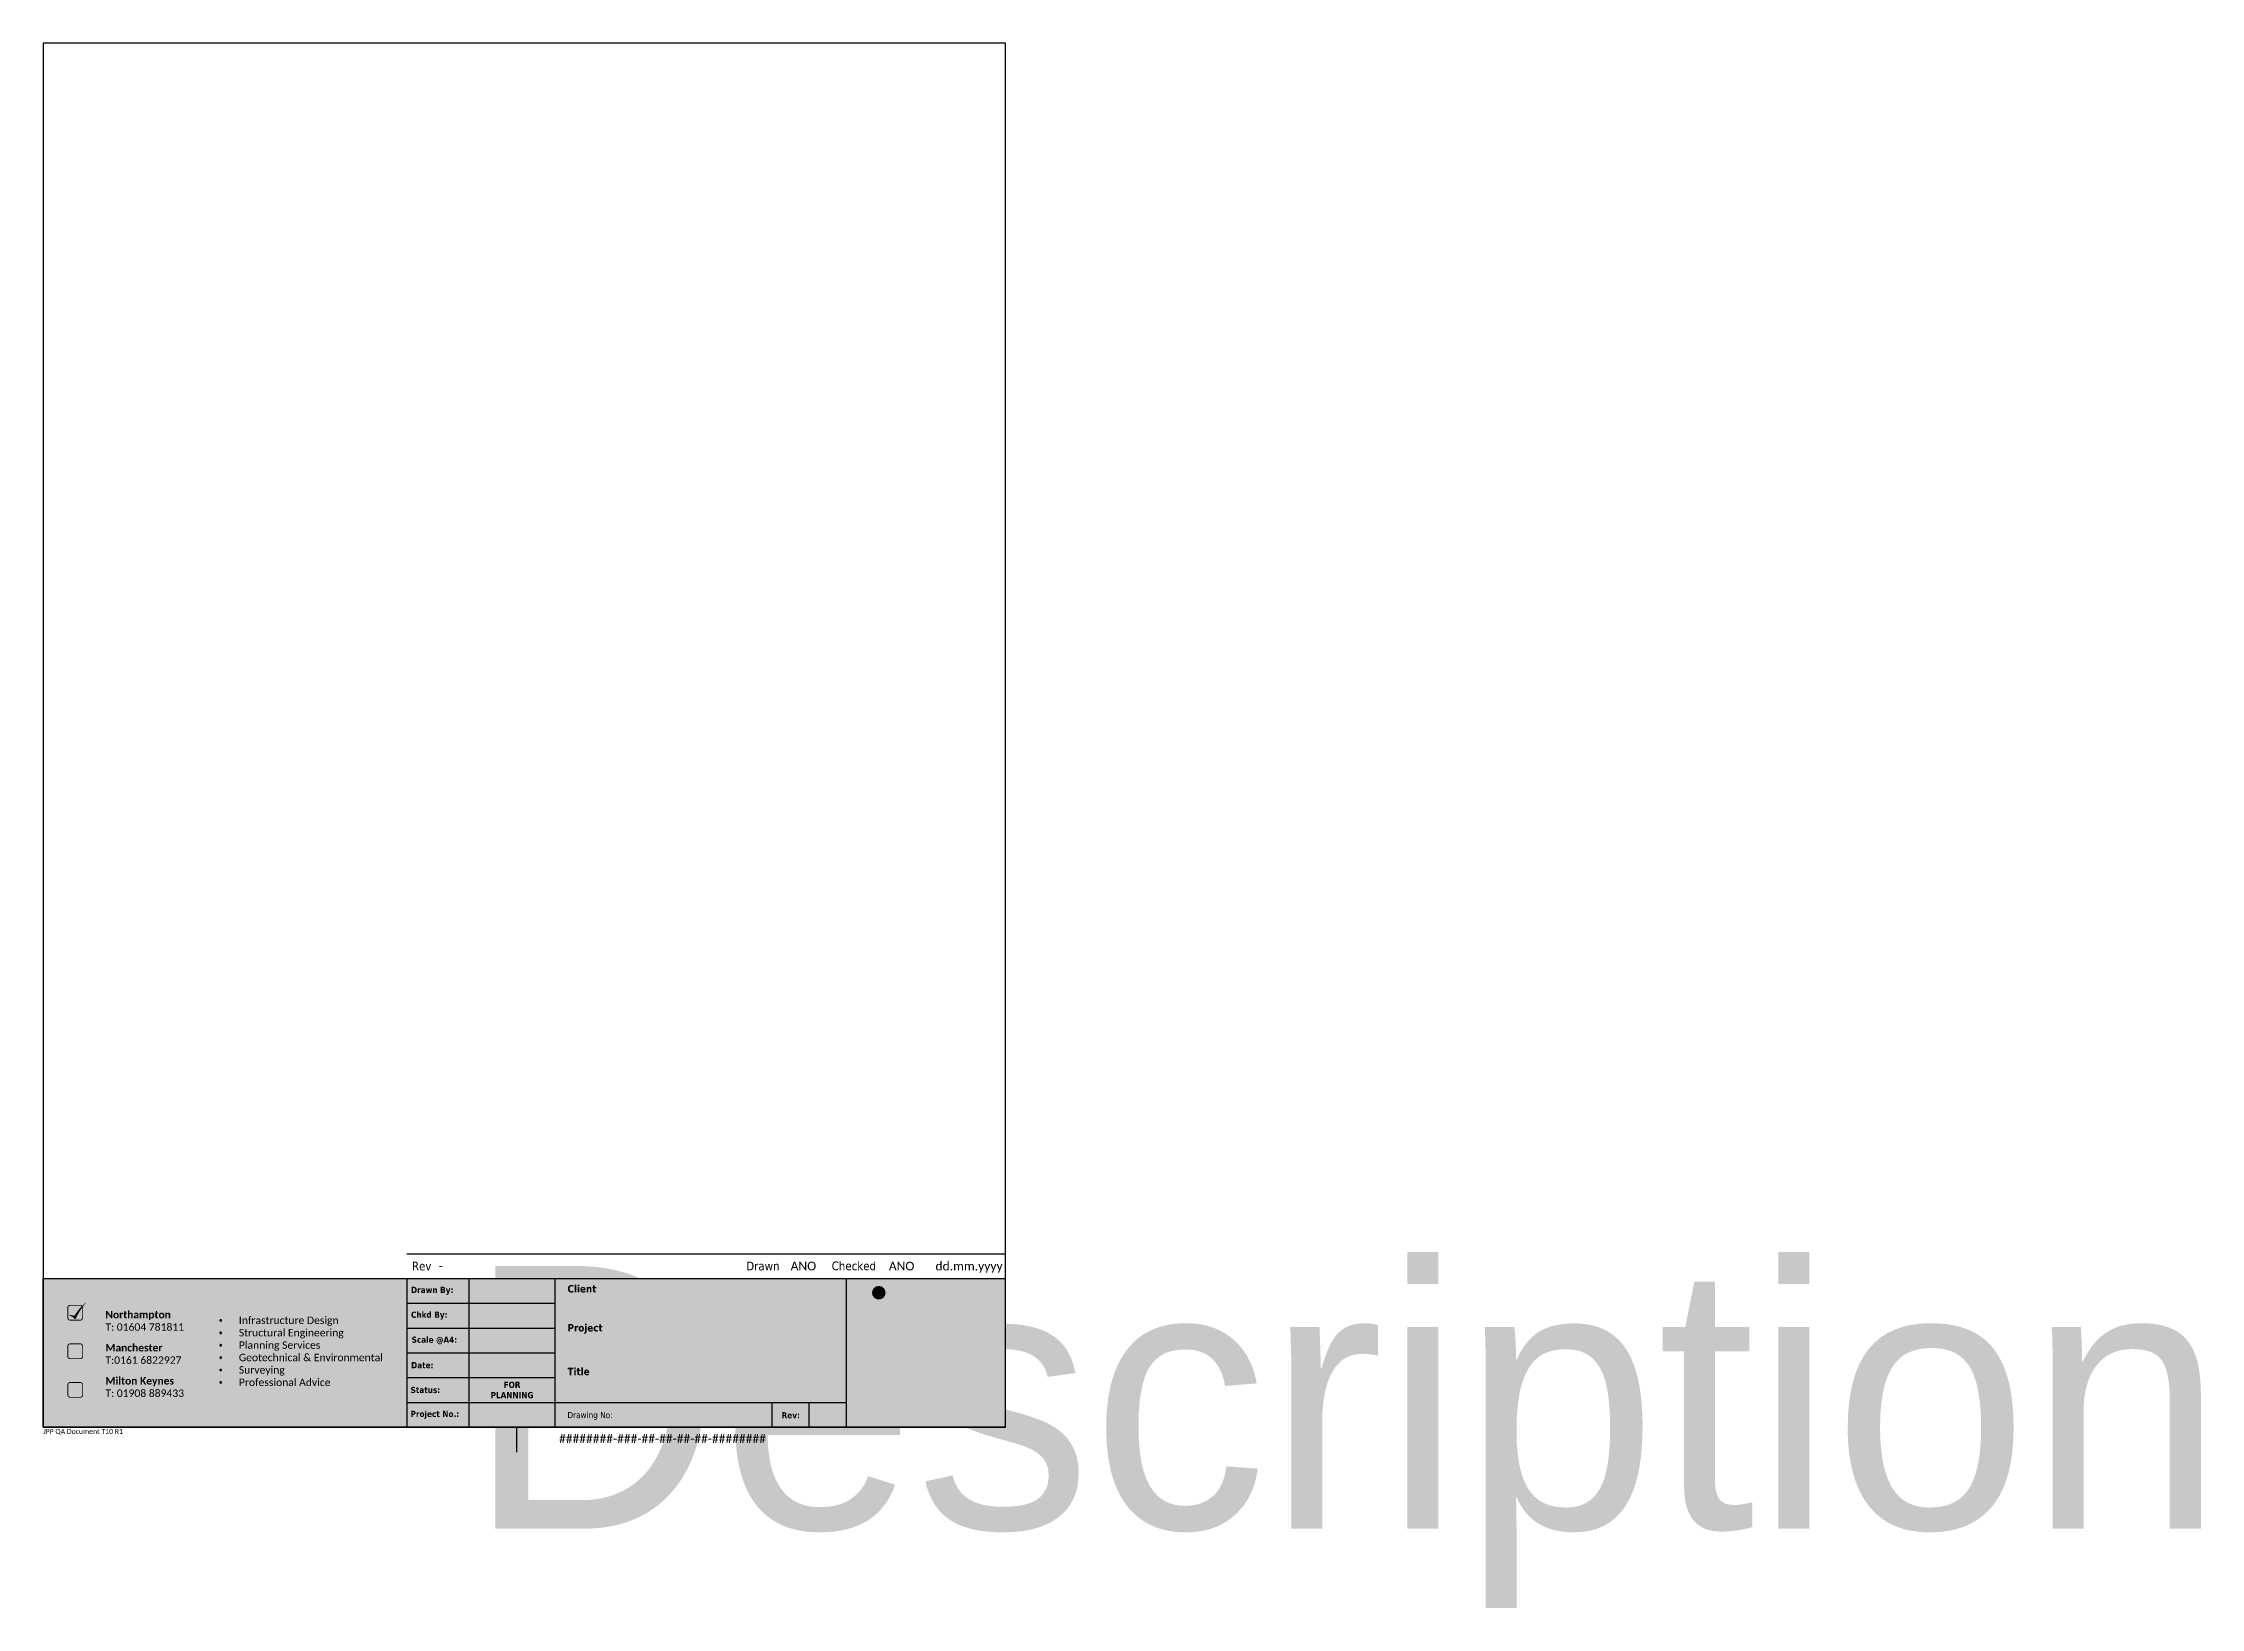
# Paper-space layout 'CIV_A4P' of a CAD drawing. Header units: metres. Extents: x 64 to 499, y -48 to 268.
import ezdxf
from ezdxf.enums import TextEntityAlignment as Align

# ---------------------------------------------------------------- set-up
doc = ezdxf.new("R2018")
doc.units = ezdxf.units.M
doc.layers.get('0').update_dxf_attribs({"linetype": 'CONTINUOUS'})
doc.layers.get('Defpoints').update_dxf_attribs({"linetype": 'CONTINUOUS'})
for name, color, linetype in [('JPP_Mask', 7, 'CONTINUOUS'), ('JPP_Mask Text', 7, 'CONTINUOUS'), ('Margin', 7, 'CONTINUOUS'), ('Spacing Lines', 162, 'CONTINUOUS')]:
    doc.layers.add(name, color=color, linetype=linetype)
doc.styles.get("Standard").update_dxf_attribs({"font": 'calibri.ttf', "height": 2})
doc.styles.add('STANDARD NON ANNOTATIVE', font='calibri.ttf')

# ---------------------------------------------------------------- blocks, each defined once
blk = doc.blocks.new('*U37')
at = {"linetype": 'Continuous'}
h = blk.add_hatch(color=255, dxfattribs=at)
h.dxf.hatch_style = 1
edge = h.paths.add_edge_path()
edge.add_spline(control_points=[(92.08065671607385, 164.6166722199502), (93.64705671607383, 164.4150722199502), (95.21345671607382, 164.2134722199501), (96.77985671607381, 164.0118722199501), (97.62225671607384, 163.4094722199502), (97.37745671607384, 161.3622722199502), (96.53985671607383, 161.0022722199502), (90.75825671607383, 161.2422722199502), (87.26625671607384, 161.3622722199502), (83.04921671607384, 161.3622722199502), (78.71145671607384, 161.3622722199502), (75.10017671607385, 161.2422722199502), (71.72793671607387, 161.0022722199502), (70.88505671607383, 161.3622722199502), (70.64337671607386, 163.4094722199502), (71.48697671607387, 164.0118722199502), (72.33009671607387, 164.1326722199502), (73.17321671607387, 164.2534722199501), (74.01633671607387, 164.3742722199501), (78.47049671607384, 164.9766722199502), (78.59145671607384, 166.1790722199502), (78.59145671607384, 174.8502712199502), (78.59145671607384, 192.112670886617), (78.59145671607384, 209.3750705532836), (78.59145671607384, 226.6374702199503), (78.59145671607384, 231.3342702199502), (78.59145671607384, 231.9342702199502), (75.33921671607386, 234.1062702199502), (74.97889671607386, 234.3470702199501), (74.61857671607386, 234.5878702199501), (74.25825671607386, 234.8286702199501), (73.77537671607386, 235.3086702199502), (73.77537671607386, 236.6358702199502), (74.37921671607386, 236.9934702199502), (77.51145671607385, 238.3182702199502), (83.16921671607385, 241.2078702199502), (86.30145671607384, 243.4998702199502), (87.02385671607384, 243.4998702199502), (87.50625671607385, 243.2574702199502), (87.74385671607384, 242.6550702199502), (87.50625671607385, 240.4854702199502), (87.26625671607384, 238.6830702199502), (87.26625671607384, 237.1134702199502), (87.26625671607384, 236.2710702199502), (87.50625671607385, 235.5510702199502), (88.34865671607385, 235.5510702199502), (89.91345671607384, 236.2710702199502), (97.49985671607384, 241.2078702199502), (105.2086557160738, 241.2078702199502), (117.3718557160739, 241.2078702199502), (125.1982557160738, 231.3342702199502), (125.1982557160738, 219.1710702199502), (125.1982557160738, 202.4310712199502), (112.9174557160738, 190.3878712199502), (95.81505671607384, 190.3878712199502), (93.64785671607383, 190.3878712199502), (90.27585671607385, 190.6254712199502), (89.19105671607385, 190.8678712199502), (88.10625671607384, 190.6254712199502), (87.50625671607385, 190.0254712199502), (87.50625671607385, 187.4958712199502), (87.50625671607385, 183.2806712199502), (87.50625671607385, 179.0654712199503), (87.50625671607385, 174.8502712199503), (87.50625671607385, 166.3014722199502), (87.74385671607384, 165.2166722199502), (92.08065671607385, 164.6166722199502)], knot_values=[0, 0, 0, 0, 1, 1, 1, 2, 2, 2, 3, 3, 3, 4, 4, 4, 5, 5, 5, 6, 6, 6, 7, 7, 7, 8, 8, 8, 9, 9, 9, 10, 10, 10, 11, 11, 11, 12, 12, 12, 13, 13, 13, 14, 14, 14, 15, 15, 15, 16, 16, 16, 17, 17, 17, 18, 18, 18, 19, 19, 19, 20, 20, 20, 21, 21, 21, 22, 22, 22, 22], weights=[1, 1, 1, 1, 1, 1, 1, 1, 1, 1, 1, 1, 1, 1, 1, 1, 1, 1, 1, 1, 1, 1, 1, 1, 1, 1, 1, 1, 1, 1, 1, 1, 1, 1, 1, 1, 1, 1, 1, 1, 1, 1, 1, 1, 1, 1, 1, 1, 1, 1, 1, 1, 1, 1, 1, 1, 1, 1, 1, 1, 1, 1, 1, 1, 1, 1, 1], degree=3, periodic=0)
edge = h.paths.add_edge_path()
edge.add_spline(control_points=[(22.6572987160739, 234.1062702199501), (22.29601871607387, 234.3470702199501), (21.93473871607385, 234.5878702199501), (21.57345871607383, 234.8286702199501), (21.09441871607386, 235.3086702199502), (21.09441871607386, 236.6358702199502), (21.69273871607383, 236.9934702199502), (24.82377771607385, 238.3182702199502), (30.48441771607385, 241.2078702199502), (33.61665771607385, 243.4998702199502), (34.33761771607386, 243.4998702199502), (34.81953771607384, 243.2574702199502), (35.05953771607385, 242.6550702199502), (34.81953771607384, 240.4854702199502), (34.57953771607386, 238.6830702199502), (34.57953771607386, 237.1134702199502), (34.57953771607386, 236.2710702199502), (34.81953771607384, 235.5510702199502), (35.66409771607387, 235.5510702199502), (37.23273771607386, 236.2710702199502), (44.81505771607384, 241.2078702199502), (52.52241771607386, 241.2078702199502), (64.69113771607384, 241.2078702199502), (72.51345671607383, 231.3342702199502), (72.51345671607383, 219.1710702199502), (72.51345671607383, 202.4310712199502), (60.23337771607383, 190.3878712199502), (43.13241771607385, 190.3878712199502), (40.96305771607383, 190.3878712199502), (37.59177771607385, 190.6254712199502), (36.50601771607386, 190.8678712199502), (35.42241771607384, 190.6254712199502), (34.81953771607384, 190.0254712199502), (34.81953771607384, 187.4958712199502), (34.81953771607384, 183.2806712199502), (34.81953771607384, 179.0654712199503), (34.81953771607384, 174.8502712199503), (34.81953771607384, 166.3014722199502), (35.05953771607385, 165.2166722199502), (39.39537771607384, 164.6166722199502), (40.96193771607388, 164.4150722199502), (42.52849771607389, 164.2134722199501), (44.0950577160739, 164.0118722199501), (44.93337771607385, 163.4094722199502), (44.69505771607383, 161.3622722199502), (43.85337771607384, 161.0022722199502), (38.07177771607384, 161.2422722199502), (34.57953771607386, 161.3622722199502), (30.36441771607385, 161.3622722199502), (26.03145771607383, 161.3622722199502), (22.41537871607385, 161.2422722199502), (19.04241871607384, 161.0022722199502), (18.20049871607385, 161.3622722199502), (17.95857871607383, 163.4094722199502), (18.80049871607385, 164.0118722199502), (19.64481871607389, 164.1326722199502), (20.4891387160739, 164.2534722199501), (21.33345871607391, 164.3742722199501), (25.78953771607384, 164.9766722199502), (25.91049771607386, 166.1790722199502), (25.91049771607386, 174.8502712199502), (25.91049771607386, 192.112670886617), (25.91049771607386, 209.3750705532836), (25.91049771607386, 226.6374702199503), (25.91049771607386, 231.3342702199502), (25.91049771607386, 231.9342702199502), (22.65729871607387, 234.1062702199502)], knot_values=[0, 0, 0, 0, 1, 1, 1, 2, 2, 2, 3, 3, 3, 4, 4, 4, 5, 5, 5, 6, 6, 6, 7, 7, 7, 8, 8, 8, 9, 9, 9, 10, 10, 10, 11, 11, 11, 12, 12, 12, 13, 13, 13, 14, 14, 14, 15, 15, 15, 16, 16, 16, 17, 17, 17, 18, 18, 18, 19, 19, 19, 20, 20, 20, 21, 21, 21, 22, 22, 22, 22], weights=[1, 1, 1, 1, 1, 1, 1, 1, 1, 1, 1, 1, 1, 1, 1, 1, 1, 1, 1, 1, 1, 1, 1, 1, 1, 1, 1, 1, 1, 1, 1, 1, 1, 1, 1, 1, 1, 1, 1, 1, 1, 1, 1, 1, 1, 1, 1, 1, 1, 1, 1, 1, 1, 1, 1, 1, 1, 1, 1, 1, 1, 1, 1, 1, 1, 1, 1], degree=3, periodic=0)
edge = h.paths.add_edge_path()
edge.add_spline(control_points=[(14.71377871607383, 236.3430702199502), (15.51177871607383, 236.3430702199502), (16.15209871607387, 236.0190702199502), (16.31145871607383, 235.3830702199502), (15.99177871607382, 229.7886702199502), (15.67305871607384, 222.1254702199502), (15.67305871607384, 215.5710702199502), (15.67305871607384, 202.6870705532835), (15.67305871607384, 189.8030708866169), (15.67305871607384, 176.9190712199502), (15.67305871607384, 165.4230722199502), (14.55441871607384, 157.4310722199502), (12.31665871607383, 152.0008322199502), (7.52337871607385, 140.5033922199502), (-0.9366212839261578, 132.8346722199502), (-11.95886128392614, 125.9646732199502), (-13.87790128392614, 126.2860332199502), (-14.83694128392615, 128.0440332199503), (-14.19950128392615, 129.6405132199502), (-10.04462128392616, 131.7133932199502), (-7.009821283926172, 134.2763522199502), (-4.773021283926155, 136.8311522199502), (0.9785787160738408, 143.5379522199502), (3.856658716073852, 155.0358722199502), (3.856658716073852, 174.5238712199503), (3.856658716073852, 187.9414708866169), (3.856658716073852, 201.3590705532836), (3.856658716073852, 214.7766702199502), (3.856658716073852, 221.0094702199502), (3.856658716073852, 221.8062702199502), (-0.462381283926149, 224.6814702199502), (-0.9402212839261068, 225.0006702199502), (-1.418061283926093, 225.3198702199502), (-1.895901283926079, 225.6390702199502), (-2.537901283926132, 226.2750702199502), (-2.537901283926132, 228.0318702199502), (-1.738221283926165, 228.5118702199502), (1.937618716073857, 229.7886702199502), (11.04273871607386, 233.9478702199502), (14.71377871607383, 236.3430702199502)], knot_values=[0, 0, 0, 0, 1, 1, 1, 2, 2, 2, 3, 3, 3, 4, 4, 4, 5, 5, 5, 6, 6, 6, 7, 7, 7, 8, 8, 8, 9, 9, 9, 10, 10, 10, 11, 11, 11, 12, 12, 12, 13, 13, 13, 13], weights=[1, 1, 1, 1, 1, 1, 1, 1, 1, 1, 1, 1, 1, 1, 1, 1, 1, 1, 1, 1, 1, 1, 1, 1, 1, 1, 1, 1, 1, 1, 1, 1, 1, 1, 1, 1, 1, 1, 1, 1], degree=3, periodic=0)
edge = h.paths.add_edge_path(flags=16)
edge.add_spline(control_points=[(38.43273771607385, 197.0094712199502), (40.84305771607383, 195.2046712199502), (44.57409771607387, 194.3598712199502), (47.10633771607384, 194.3598712199502), (56.98017771607384, 194.3598712199502), (62.75889771607386, 203.5158712199502), (62.75889771607386, 216.0414702199502), (62.75889771607386, 225.6750702199502), (57.34113771607385, 235.4286702199502), (46.50177771607385, 235.4286702199502), (41.32209771607386, 235.4286702199502), (37.59177771607385, 233.4966702199502), (36.26505771607385, 232.0566702199502), (35.18049771607384, 230.7294702199502), (34.81953771607384, 228.9246702199502), (34.81953771607384, 224.9502702199502), (34.81953771607384, 218.0446705532835), (34.81953771607384, 211.1390708866168), (34.81953771607384, 204.2334712199502), (34.81953771607384, 200.3862712199502), (36.02409771607385, 198.9390712199502), (38.43273771607385, 197.0094712199502)], knot_values=[0, 0, 0, 0, 1, 1, 1, 2, 2, 2, 3, 3, 3, 4, 4, 4, 5, 5, 5, 6, 6, 6, 7, 7, 7, 7], weights=[1, 1, 1, 1, 1, 1, 1, 1, 1, 1, 1, 1, 1, 1, 1, 1, 1, 1, 1, 1, 1, 1], degree=3, periodic=0)
edge = h.paths.add_edge_path(flags=16)
edge.add_spline(control_points=[(91.11825671607384, 197.0094712199502), (93.52785671607383, 195.2046712199502), (97.25985671607383, 194.3598712199502), (99.79185671607384, 194.3598712199502), (109.6654557160738, 194.3598712199502), (115.4446557160738, 203.5158712199502), (115.4446557160738, 216.0414702199502), (115.4446557160738, 225.6750702199502), (110.0278557160739, 235.4286702199502), (99.18705671607385, 235.4286702199502), (94.00785671607385, 235.4286702199502), (90.27585671607385, 233.4966702199502), (88.95105671607384, 232.0566702199502), (87.86625671607383, 230.7294702199502), (87.50625671607385, 228.9246702199502), (87.50625671607385, 224.9502702199502), (87.50625671607385, 218.0446705532835), (87.50625671607385, 211.1390708866168), (87.50625671607385, 204.2334712199502), (87.50625671607385, 200.3862712199502), (88.71105671607383, 198.9390712199502), (91.11825671607384, 197.0094712199502)], knot_values=[0, 0, 0, 0, 1, 1, 1, 2, 2, 2, 3, 3, 3, 4, 4, 4, 5, 5, 5, 6, 6, 6, 7, 7, 7, 7], weights=[1, 1, 1, 1, 1, 1, 1, 1, 1, 1, 1, 1, 1, 1, 1, 1, 1, 1, 1, 1, 1, 1], degree=3, periodic=0)
h = blk.add_hatch(color=255, dxfattribs=at)
h.dxf.hatch_style = 1
edge = h.paths.add_edge_path()
edge.add_spline(control_points=[(9.315954642082218, 243.4050193559669), (5.525634642082238, 243.4050193559669), (2.453634642082235, 246.4770193559669), (2.453634642082235, 250.2666193559669), (2.453634642082235, 254.056218355967), (5.525634642082238, 257.128218355967), (9.315954642082218, 257.128218355967), (13.1045946420822, 257.128218355967), (16.17563464208224, 254.056218355967), (16.17563464208224, 250.2666193559669), (16.17563464208224, 246.4770193559669), (13.1045946420822, 243.4050193559669), (9.315954642082218, 243.4050193559669)], knot_values=[0, 0, 0, 0, 1, 1, 1, 2, 2, 2, 3, 3, 3, 4, 4, 4, 4], degree=3, periodic=0)
blk = doc.blocks.new('Tick')
h = blk.add_hatch(color=255)
h.dxf.hatch_style = 1
edge = h.paths.add_edge_path()
edge.add_arc((-5.204367551032647, -6.02161254090349), 7.273209859221451, 43.46078129643911, 69.72699878945099, ccw=False)
edge.add_arc((27.82063008397041, -13.85638007394441), 30.57179190117827, 139.0172680132614, 155.1704723704244, ccw=False)
edge.add_arc((18.71639133113672, -11.11990909727949), 22.24964404842879, 128.9088510307224, 148.8767391847138)
edge.add_arc((-2.508906315269996, -5.014471870476584), 5.818153347749766, 68.01265408962024, 91.72696884095329)
blk = doc.blocks.new('*U43')
at = {"layer": 'Margin', "true_color": 0x014b92}
h = blk.add_hatch(color=154, dxfattribs=at)
h.dxf.hatch_style = 1
h.paths.add_polyline_path([(394.4500000000001, 2.500000000000004), (394.4499999999999, 32.4999766963485), (200.4503917388126, 32.49997669634851), (200.4503917388126, 2.500000000000014)])
at = {"color": 255}
for p, q in [((273.7765445640983, 27.5), (303.6405758278403, 27.5)), ((273.7765445640983, 22.5), (303.6405758278403, 22.5)), ((273.7765445640983, 17.5), (303.6405758278402, 17.49999999999999)), ((273.7765445640983, 12.5), (303.6405758278402, 12.5)), ((273.7765445640983, 7.5), (362.3632722820492, 7.5))]:
    blk.add_line(p, q, dxfattribs=at)
at = {"color": 255, "const_width": 0.175}
for points in [[(205.9103997392889, 24.08632352576031), (207.9103997392889, 24.08632352576031, 0.414213562373095), (208.4103997392889, 24.58632352576031), (208.4103997392889, 26.58632352576031, 0.414213562373095), (207.9103997392889, 27.08632352576031), (205.9103997392889, 27.08632352576031, 0.414213562373095), (205.4103997392889, 26.58632352576031), (205.4103997392889, 24.58632352576031, 0.414213562373095)], [(205.9103997392889, 16.31024574230226), (207.9103997392889, 16.31024574230226, 0.414213562373095), (208.4103997392889, 16.81024574230226), (208.4103997392889, 18.81024574230226, 0.414213562373095), (207.9103997392889, 19.31024574230226), (205.9103997392889, 19.31024574230226, 0.414213562373095), (205.4103997392889, 18.81024574230226), (205.4103997392889, 16.81024574230226, 0.414213562373095)], [(205.9103997392889, 8.534167029849947), (207.9103997392889, 8.534167029849947, 0.414213562373095), (208.4103997392889, 9.034167029849947), (208.4103997392889, 11.03416702984995, 0.414213562373095), (207.9103997392889, 11.53416702984995), (205.9103997392889, 11.53416702984995, 0.414213562373095), (205.4103997392889, 11.03416702984995), (205.4103997392889, 9.034167029849947, 0.414213562373095)]]:
    blk.add_lwpolyline(points, format="xyb", close=True, dxfattribs=at)
at = {"layer": 'Defpoints'}
blk.add_line((295.95, -2.499999999999972), (295.95, 2.500000000000028), dxfattribs=at)
at = {"layer": 'Spacing Lines', "color": 255}
for p, q in [((273.7765445640983, 32.4999766963485), (273.7765445640983, 2.499999999999972)), ((286.2765445640983, 32.4999766963485), (286.2765445640983, 2.499999999999972)), ((303.6405758278401, 2.5), (303.6405758278403, 32.4999766963485)), ((362.3632722820492, 2.5), (362.3632722820492, 32.4999766963485)), ((347.3632722820492, 2.5), (347.3632722820493, 7.5)), ((354.8632722820492, 2.5), (354.8632722820492, 7.5)), ((273.7765445640983, 2.5), (301.0265445640983, 2.5))]:
    blk.add_line(p, q, dxfattribs=at)
for points in [[(394.4500000000001, 2.5), (200.4503917388126, 2.500000000000028), (200.4503917388126, 32.4999766963485), (394.45, 32.4999766963485)], [(394.4500000000001, 2.5), (394.4499999999999, 32.4999766963485)]]:
    blk.add_lwpolyline(points, dxfattribs=at)
at = {"color": 255, "xscale": 0.2, "yscale": 0.2, "zscale": 0.2}
blk.add_blockref('*U37', (367.0232452377108, -20.43967220612282), dxfattribs=at)
at = {"layer": 'JPP_Mask', "color": 255, "xscale": 0.5, "yscale": 0.5, "zscale": 0.5}
blk.add_blockref('Tick', (206.8989699264839, 24.74210878655676), dxfattribs=at)
at = {"color": 255, "attachment_point": 4, "style": 'STANDARD NON ANNOTATIVE'}
for s, insert, char_height, width in [('{\\fTahoma|b1|i0|c0|p34;Drawn By:}', (274.5959449238946, 29.99998834817425), 1.25, 12.86265478463815), ('{\\fTahoma|b1|i0|c0|p34;Client}', (306.1405758278402, 30.39814439220953), 1.5, 13.60496299196006), ('{\\fTahoma|b1|i0|c0|p34;Chkd By:}', (274.5959449238946, 25), 1.25, 12.86265478463815), ('{\\fTahoma|b1|i0|c0|p34;Project}', (306.1405758278402, 22.32887991940899), 1.5, 13.60496299196006), ('{\\fTahoma|b1|i0|c0|p34;Scale @A4:}', (274.7155870763026, 20), 1.25, 12.86265478463815), ('{\\fTahoma|b1|i0|c0|p34;Date:}', (274.6200065444411, 15), 1.25, 12.86265478463815), ('{\\fTahoma|b1|i0|c0|p34;Title}', (306.1405758278402, 13.73174439220954), 1.5, 13.60496299196006), ('{\\fTahoma|b1|i0|c0|p34;Status:}', (274.4999923309221, 10), 1.25, 12.86265478463815), ('{\\fTahoma|b1|i0|c0|p34;Project No.:}', (274.4999923309221, 5), 1.25, 12.86265478463815), ('{\\fTahoma|b0|i0|c0|p34;Drawing No:}', (306.1234902862155, 4.780373458753502), 1.25, 19.59177448974174), ('{\\fTahoma|b1|i0|c0|p34;Rev:}', (349.3053680739384, 4.903400643393525), 1.25, 12.86265478463815)]:
    blk.add_mtext(s, dxfattribs=dict(at, insert=insert, char_height=char_height, width=width))
at = {"color": 154, "true_color": 0x004a91, "insert": (213.0037762437722, 17.27317200610488), "char_height": 1.5, "attachment_point": 4}
blk.add_mtext_dynamic_manual_height_columns('{\\fCalibri|b1|i0|c0|p34;\\C255;Northampton\\P\\fCalibri|b0|i0|c0|p34;T: 01604 781811\\P\\H0.66667x;\\P\\fCalibri|b1|i0|c0|p34;\\H1.5x;Manchester\\P\\fCalibri|b0|i0|c0|p34;T:0161 6822927\\P\\H0.66667x;\\P\\fCalibri|b1|i0|c0|p34;\\H1.5x;Milton Keynes\\P\\fCalibri|b0|i0|c0|p34;T: 01908 889433}', width=16.14907751448584, gutter_width=10, heights=[0], dxfattribs=at)
at = {"color": 162, "insert": (200.4605905557111, 2.15734081961503), "char_height": 1, "width": 50.24286120221313, "attachment_point": 1}
blk.add_mtext('JPP QA Document T10 R1', dxfattribs=at)
at = {"color": 255, "style": 'STANDARD NON ANNOTATIVE'}
blk.add_attdef('PROJECTNO', text='', height=2, dxfattribs=at).set_placement((294.9585601959692, 5.000000000000007), align=Align.MIDDLE)
at = {"layer": 'Defpoints', "color": 255, "insert": (304.4408893743027, 1.045490777015175), "char_height": 1.75, "attachment_point": 1, "style": 'STANDARD NON ANNOTATIVE'}
blk.add_mtext_dynamic_manual_height_columns('########-###-##-##-##-##-########', width=48.77204418992596, gutter_width=10, heights=[0], dxfattribs=at)
at = {"layer": 'JPP_Mask', "color": 255}
for tag, p in [('DRAWNBY', (294.9585601959693, 29.99998834817425)), ('CHECKEDBY', (294.9585601959693, 25)), ('SCALE', (294.9585601959693, 20)), ('DATE', (294.9585601959693, 15))]:
    blk.add_attdef(tag, text='', height=1, dxfattribs=at).set_placement(p, align=Align.MIDDLE)
for tag, p in [('CLIENT1', (316.1937441910851, 29.62446410576737)), ('CLIENT2', (316.2757058474854, 25.70786410576737)), ('PROJECT1', (316.1405758278402, 21.6920268576501)), ('PROJECT2', (316.1405758278402, 17.7754268576501)), ('TITLE1', (316.3738988923419, 12.9222006767162)), ('TITLE2', (316.3738988923419, 9.005600676716199))]:
    blk.add_attdef(tag, p, '', height=2, dxfattribs=at)
at = {"layer": 'JPP_Mask', "color": 255, "style": 'STANDARD NON ANNOTATIVE'}
for tag, p in [('DRAWINGNO.', (318.8761147669237, 4.319439160192623)), ('REV.', (355.688108444209, 4.271076095719678))]:
    blk.add_attdef(tag, p, '', height=2, dxfattribs=at)
at = {"layer": 'Margin', "insert": (235.8974954892872, 17.80064420941792), "char_height": 2, "width": 33.51253528872795, "attachment_point": 4}
blk.add_mtext('\\pxi-3,l3,t2,3;{\\fSymbol|b0|i0|c2|p18;\\H0.75x;\\C255;·^I}{\\H0.75x;\\C255;Infrastructure Design\\P{\\fSymbol|b0|i0|c2|p18;·^I}Structural Engineering\\P{\\fSymbol|b0|i0|c2|p18;·^I}Planning Services\\H1.33333x;\\P{\\fSymbol|b0|i0|c2|p18;\\H0.75x;·^I}\\H0.75x;Geotechnical & Environmental\\P{\\fSymbol|b0|i0|c2|p18;·^I}Surveying\\P{\\fSymbol|b0|i0|c2|p18;·^I}Professional Advice}', dxfattribs=at)
blk = doc.blocks.new('*U22')
at = {"layer": 'JPP_Mask Text', "color": 255, "insert": (782.3936057420312, 76.56197479977789), "char_height": 2.5, "width": 25.82838635759754, "attachment_point": 5, "style": 'STANDARD NON ANNOTATIVE'}
blk.add_mtext('\\pxqc;{\\fTahoma|b1|i0|c0|p34;FOR\\P\\pq*;PLANNING}', dxfattribs=at)
blk = doc.blocks.new('*U32')
at = {"layer": 'Defpoints'}
blk.add_lwpolyline([(1.225221467393567e-06, 4.95625584232036), (120.6730012252214, 4.95625584232036)], dxfattribs=at)
at = {"color": 7, "lineweight": 30}
blk.add_attdef('DESCRIPTION', text='', height=1.75, dxfattribs=at).set_placement((12.04195212154957, 2.509881246448714), align=Align.MIDDLE_LEFT)
at = {"color": 7}
for tag, p in [('REV', (6.397567378035774, 2.498557213204975)), ('DRAWN', (77.33473182664659, 2.496901347971573)), ('CHECKED', (97.13012813709736, 2.487486505282703)), ('DATE', (106.5316824940165, 2.488745732252596))]:
    blk.add_attdef(tag, text='', height=1.75, dxfattribs=at).set_placement(p, align=Align.MIDDLE_LEFT)
at = {"layer": 'JPP_Mask Text', "char_height": 1.75, "attachment_point": 4, "style": 'STANDARD NON ANNOTATIVE'}
for s, insert, width in [('{\\fTahoma|b0|i0|c0|p34;Rev}', (1.000001225221467, 2.478127522250418), 4.397566152814306), ('{\\fTahoma|b0|i0|c0|p34;Drawn}', (68.39826213010531, 2.478127522250418), 10.20884799879764), ('{\\fTahoma|b0|i0|c0|p34;Checked}', (85.61867059843792, 2.510875156962157), 11.51145753865944)]:
    blk.add_mtext(s, dxfattribs=dict(at, insert=insert, width=width))

psp = doc.layouts.new('CIV_A4P')

# ---------------------------------------------------------------- linework, layer by layer
at = {"layer": 'Defpoints'}
psp.add_lwpolyline([(258.1578148327162, -11.24889710135132), (258.1578148327162, 267.7511028986487), (64.15781483271624, 267.7511028986487), (64.15781483271621, -11.2488971013513)], close=True, dxfattribs=at)

# ---------------------------------------------------------------- block references
at = {"layer": 'JPP_Mask'}
ref = psp.add_blockref('*U32', (137.4843593968144, 18.75107959499719), dxfattribs=at)
ref.add_attrib('DATE', 'dd.mm.yyyy', dxfattribs={"layer": '0', "color": 7, "height": 1.75}).set_placement((244.0160418908309, 21.23982532724978), align=Align.MIDDLE_LEFT)
ref.add_attrib('CHECKED', 'ANO', dxfattribs={"layer": '0', "color": 7, "height": 1.75}).set_placement((234.6144875339118, 21.23856610027989), align=Align.MIDDLE_LEFT)
ref.add_attrib('DRAWN', 'ANO', dxfattribs={"layer": '0', "color": 7, "height": 1.75}).set_placement((214.819091223461, 21.24798094296876), align=Align.MIDDLE_LEFT)
lines = psp.add_mtext('Description', dxfattribs={"layer": '0', "color": 7, "insert": (149.526311518364, 21.2609608414459), "char_height": 52.94570692671311, "attachment_point": 1})
ref.add_attrib('DESCRIPTION', '', (149.526311518364, 21.2609608414459)).embed_mtext(lines)
ref.add_attrib('REV', '-', dxfattribs={"layer": '0', "color": 7, "height": 1.75}).set_placement((143.8819267748502, 21.24963680820216), align=Align.MIDDLE_LEFT)
psp.add_blockref('*U43', (-136.2921851672839, -13.74889710135132), dxfattribs=at)
at = {"layer": 'JPP_Mask', "xscale": 0.5, "yscale": 0.5, "zscale": 0.5}
psp.add_blockref('*U22', (-232.5304278423303, -42.02988450124026), dxfattribs=at)

doc.saveas('drawing.dxf')
